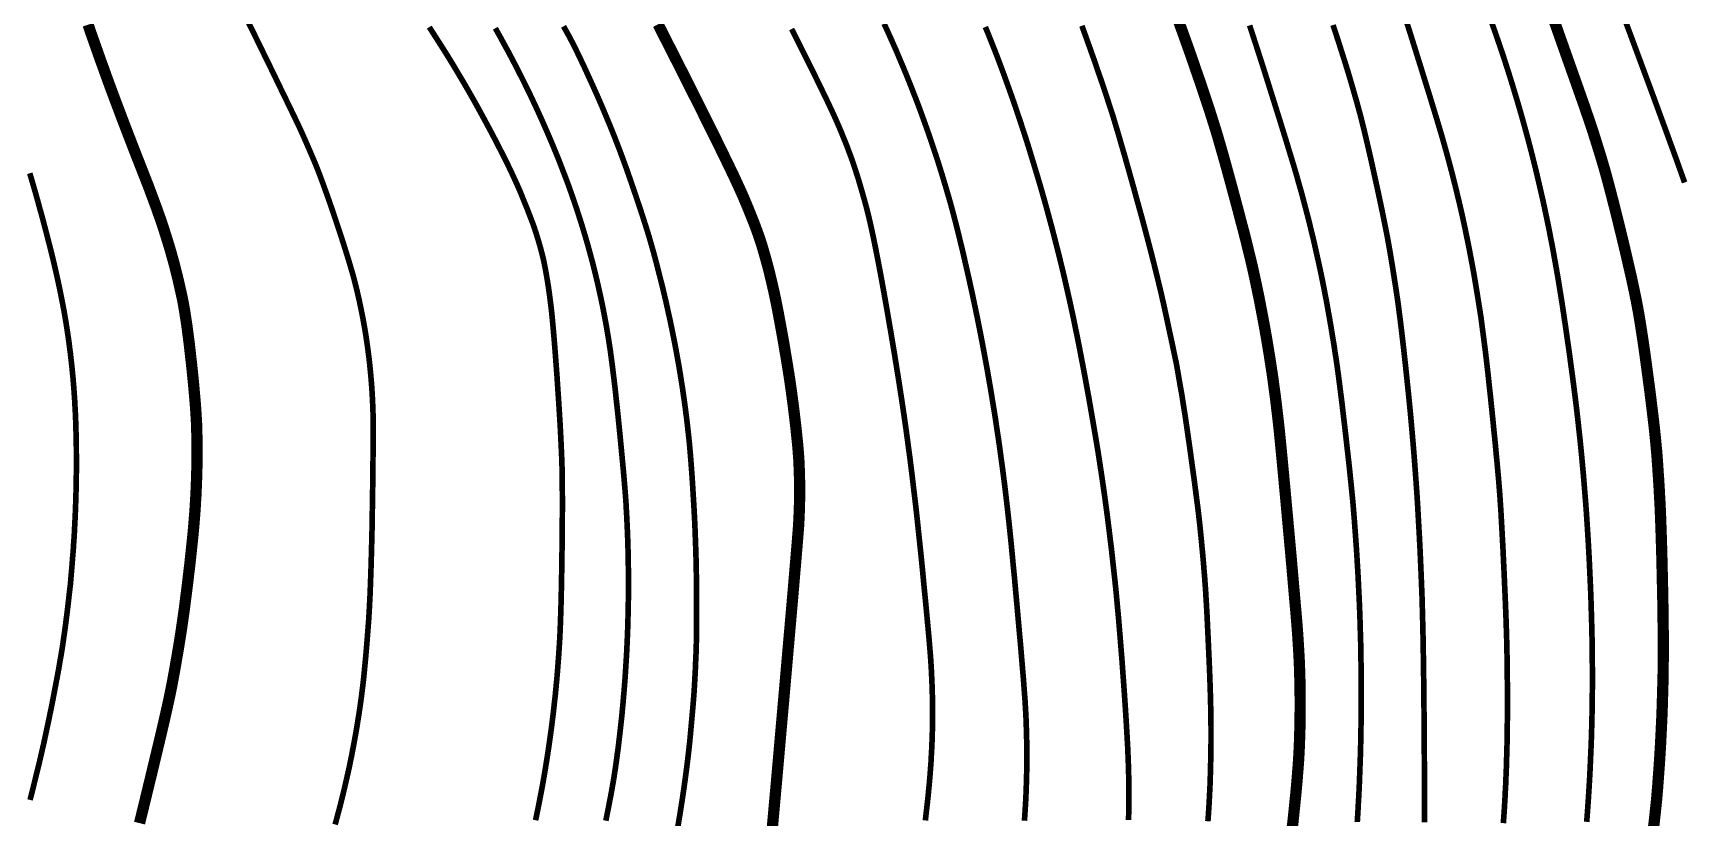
# Model space of a CAD drawing. Extents: x 36524600 to 36525730, y 2746759 to 2747713.
# Drawn here: x 36525044.22 to 36525066.13, y 2747496.18 to 2747506.62 of the extents above; entities that cross this region are included whole.
import ezdxf

# ---------------------------------------------------------------- set-up
doc = ezdxf.new("R2010")
doc.units = 0
doc.header["$LTSCALE"] = 1000
doc.header["$MEASUREMENT"] = 0
doc.layers.add('DGX', color=251, linetype='Continuous')

# ---------------------------------------------------------------- blocks, each defined once
blk = doc.blocks.new('dxt')
at = {"layer": 'DGX', "color": 253, "linetype": 'Continuous', "flags": 128}
for points, const_width in [([(36525044.181, 2747504.749), (36525044.2, 2747504.685), (36525044.219, 2747504.621), (36525044.237, 2747504.557), (36525044.256, 2747504.493), (36525044.274, 2747504.429), (36525044.292, 2747504.364), (36525044.309, 2747504.3), (36525044.327, 2747504.236), (36525044.345, 2747504.172), (36525044.362, 2747504.107), (36525044.379, 2747504.043), (36525044.396, 2747503.978), (36525044.413, 2747503.914), (36525044.429, 2747503.849), (36525044.446, 2747503.785), (36525044.462, 2747503.72), (36525044.478, 2747503.656), (36525044.494, 2747503.591), (36525044.509, 2747503.526), (36525044.524, 2747503.461), (36525044.539, 2747503.396), (36525044.553, 2747503.332), (36525044.567, 2747503.267), (36525044.581, 2747503.202), (36525044.594, 2747503.137), (36525044.607, 2747503.071), (36525044.62, 2747503.006), (36525044.632, 2747502.941), (36525044.644, 2747502.876), (36525044.655, 2747502.81), (36525044.666, 2747502.745), (36525044.676, 2747502.679), (36525044.686, 2747502.613), (36525044.696, 2747502.547), (36525044.705, 2747502.482), (36525044.713, 2747502.416), (36525044.722, 2747502.35), (36525044.729, 2747502.284), (36525044.737, 2747502.218), (36525044.744, 2747502.152), (36525044.75, 2747502.086), (36525044.757, 2747502.02), (36525044.762, 2747501.954), (36525044.768, 2747501.887), (36525044.772, 2747501.821), (36525044.777, 2747501.755), (36525044.781, 2747501.688), (36525044.784, 2747501.622), (36525044.788, 2747501.556), (36525044.791, 2747501.489), (36525044.793, 2747501.422), (36525044.795, 2747501.355), (36525044.797, 2747501.288), (36525044.799, 2747501.221), (36525044.8, 2747501.154), (36525044.801, 2747501.087), (36525044.801, 2747501.019), (36525044.802, 2747500.952), (36525044.802, 2747500.885), (36525044.802, 2747500.818), (36525044.801, 2747500.751), (36525044.8, 2747500.684), (36525044.799, 2747500.617), (36525044.798, 2747500.551), (36525044.796, 2747500.484), (36525044.794, 2747500.417), (36525044.792, 2747500.35), (36525044.79, 2747500.283), (36525044.787, 2747500.217), (36525044.784, 2747500.15), (36525044.781, 2747500.083), (36525044.777, 2747500.016), (36525044.774, 2747499.95), (36525044.77, 2747499.883), (36525044.765, 2747499.816), (36525044.761, 2747499.75), (36525044.756, 2747499.683), (36525044.75, 2747499.616), (36525044.745, 2747499.55), (36525044.74, 2747499.487), (36525044.735, 2747499.433), (36525044.731, 2747499.387), (36525044.728, 2747499.35), (36525044.726, 2747499.321), (36525044.724, 2747499.3), (36525044.723, 2747499.287), (36525044.723, 2747499.283), (36525044.722, 2747499.278), (36525044.721, 2747499.265), (36525044.718, 2747499.245), (36525044.715, 2747499.215), (36525044.71, 2747499.178), (36525044.705, 2747499.132), (36525044.699, 2747499.078), (36525044.692, 2747499.016), (36525044.684, 2747498.949), (36525044.676, 2747498.883), (36525044.667, 2747498.816), (36525044.659, 2747498.75), (36525044.65, 2747498.683), (36525044.641, 2747498.617), (36525044.631, 2747498.551), (36525044.622, 2747498.485), (36525044.611, 2747498.414), (36525044.598, 2747498.336), (36525044.583, 2747498.249), (36525044.567, 2747498.154), (36525044.548, 2747498.052), (36525044.527, 2747497.941), (36525044.504, 2747497.821), (36525044.48, 2747497.694), (36525044.453, 2747497.563), (36525044.426, 2747497.432), (36525044.398, 2747497.301), (36525044.37, 2747497.17), (36525044.34, 2747497.039), (36525044.31, 2747496.909), (36525044.278, 2747496.779), (36525044.246, 2747496.649), (36525044.215, 2747496.523), (36525044.185, 2747496.405)], 0.075), ([(36525044.957, 2747506.727), (36525044.991, 2747506.628), (36525045.026, 2747506.529), (36525045.061, 2747506.43), (36525045.096, 2747506.331), (36525045.131, 2747506.232), (36525045.167, 2747506.134), (36525045.202, 2747506.035), (36525045.238, 2747505.937), (36525045.275, 2747505.838), (36525045.311, 2747505.74), (36525045.348, 2747505.642), (36525045.385, 2747505.544), (36525045.422, 2747505.446), (36525045.46, 2747505.348), (36525045.496, 2747505.253), (36525045.531, 2747505.163), (36525045.564, 2747505.077), (36525045.595, 2747504.997), (36525045.625, 2747504.922), (36525045.652, 2747504.852), (36525045.678, 2747504.787), (36525045.701, 2747504.727), (36525045.724, 2747504.669), (36525045.747, 2747504.609), (36525045.771, 2747504.548), (36525045.794, 2747504.485), (36525045.818, 2747504.421), (36525045.842, 2747504.356), (36525045.867, 2747504.289), (36525045.891, 2747504.22), (36525045.916, 2747504.151), (36525045.94, 2747504.081), (36525045.963, 2747504.012), (36525045.985, 2747503.942), (36525046.007, 2747503.872), (36525046.029, 2747503.801), (36525046.05, 2747503.731), (36525046.07, 2747503.66), (36525046.09, 2747503.59), (36525046.109, 2747503.519), (36525046.127, 2747503.447), (36525046.145, 2747503.376), (36525046.162, 2747503.305), (36525046.178, 2747503.233), (36525046.194, 2747503.162), (36525046.21, 2747503.09), (36525046.225, 2747503.013), (36525046.24, 2747502.927), (36525046.255, 2747502.832), (36525046.271, 2747502.728), (36525046.286, 2747502.614), (36525046.302, 2747502.491), (36525046.317, 2747502.358), (36525046.333, 2747502.217), (36525046.348, 2747502.075), (36525046.361, 2747501.943), (36525046.372, 2747501.819), (36525046.382, 2747501.704), (36525046.39, 2747501.599), (36525046.396, 2747501.503), (36525046.401, 2747501.415), (36525046.403, 2747501.337), (36525046.405, 2747501.263), (36525046.406, 2747501.19), (36525046.407, 2747501.116), (36525046.407, 2747501.042), (36525046.407, 2747500.969), (36525046.406, 2747500.895), (36525046.405, 2747500.821), (36525046.403, 2747500.748), (36525046.401, 2747500.674), (36525046.398, 2747500.601), (36525046.395, 2747500.527), (36525046.392, 2747500.453), (36525046.387, 2747500.38), (36525046.383, 2747500.306), (36525046.378, 2747500.233), (36525046.372, 2747500.159), (36525046.366, 2747500.083), (36525046.359, 2747500.002), (36525046.351, 2747499.915), (36525046.341, 2747499.822), (36525046.331, 2747499.725), (36525046.32, 2747499.622), (36525046.308, 2747499.513), (36525046.294, 2747499.399), (36525046.281, 2747499.285), (36525046.267, 2747499.174), (36525046.253, 2747499.066), (36525046.24, 2747498.962), (36525046.226, 2747498.862), (36525046.212, 2747498.766), (36525046.199, 2747498.673), (36525046.185, 2747498.584), (36525046.171, 2747498.497), (36525046.157, 2747498.41), (36525046.142, 2747498.323), (36525046.127, 2747498.236), (36525046.112, 2747498.149), (36525046.096, 2747498.062), (36525046.08, 2747497.975), (36525046.063, 2747497.888), (36525046.042, 2747497.784), (36525046.012, 2747497.646), (36525045.973, 2747497.474), (36525045.925, 2747497.267), (36525045.867, 2747497.025), (36525045.801, 2747496.75), (36525045.726, 2747496.44), (36525045.642, 2747496.096)], 0.15), ([(36525048.245, 2747496.078), (36525048.264, 2747496.148), (36525048.282, 2747496.216), (36525048.3, 2747496.282), (36525048.317, 2747496.347), (36525048.333, 2747496.412), (36525048.349, 2747496.478), (36525048.365, 2747496.543), (36525048.38, 2747496.608), (36525048.395, 2747496.673), (36525048.41, 2747496.739), (36525048.425, 2747496.805), (36525048.439, 2747496.87), (36525048.452, 2747496.936), (36525048.466, 2747497.002), (36525048.478, 2747497.068), (36525048.491, 2747497.133), (36525048.503, 2747497.199), (36525048.515, 2747497.266), (36525048.527, 2747497.332), (36525048.538, 2747497.398), (36525048.548, 2747497.464), (36525048.559, 2747497.53), (36525048.569, 2747497.597), (36525048.579, 2747497.663), (36525048.588, 2747497.73), (36525048.597, 2747497.796), (36525048.605, 2747497.863), (36525048.614, 2747497.934), (36525048.623, 2747498.013), (36525048.632, 2747498.101), (36525048.641, 2747498.197), (36525048.651, 2747498.301), (36525048.661, 2747498.414), (36525048.671, 2747498.536), (36525048.681, 2747498.665), (36525048.692, 2747498.808), (36525048.701, 2747498.966), (36525048.71, 2747499.141), (36525048.717, 2747499.332), (36525048.724, 2747499.54), (36525048.73, 2747499.764), (36525048.736, 2747500.004), (36525048.74, 2747500.261), (36525048.744, 2747500.513), (36525048.747, 2747500.741), (36525048.749, 2747500.945), (36525048.75, 2747501.125), (36525048.751, 2747501.28), (36525048.751, 2747501.41), (36525048.75, 2747501.517), (36525048.748, 2747501.599), (36525048.745, 2747501.668), (36525048.742, 2747501.738), (36525048.738, 2747501.808), (36525048.734, 2747501.878), (36525048.729, 2747501.947), (36525048.723, 2747502.017), (36525048.717, 2747502.086), (36525048.71, 2747502.156), (36525048.703, 2747502.225), (36525048.695, 2747502.294), (36525048.686, 2747502.364), (36525048.677, 2747502.433), (36525048.667, 2747502.502), (36525048.657, 2747502.571), (36525048.646, 2747502.64), (36525048.634, 2747502.709), (36525048.622, 2747502.777), (36525048.609, 2747502.846), (36525048.595, 2747502.915), (36525048.581, 2747502.983), (36525048.567, 2747503.051), (36525048.551, 2747503.119), (36525048.536, 2747503.187), (36525048.519, 2747503.255), (36525048.501, 2747503.327), (36525048.479, 2747503.407), (36525048.453, 2747503.495), (36525048.425, 2747503.591), (36525048.392, 2747503.696), (36525048.357, 2747503.809), (36525048.318, 2747503.929), (36525048.275, 2747504.058), (36525048.232, 2747504.187), (36525048.191, 2747504.307), (36525048.152, 2747504.419), (36525048.115, 2747504.522), (36525048.081, 2747504.617), (36525048.049, 2747504.703), (36525048.019, 2747504.781), (36525047.992, 2747504.85), (36525047.965, 2747504.915), (36525047.938, 2747504.979), (36525047.91, 2747505.044), (36525047.882, 2747505.108), (36525047.854, 2747505.172), (36525047.826, 2747505.236), (36525047.797, 2747505.3), (36525047.768, 2747505.364), (36525047.722, 2747505.46), (36525047.644, 2747505.623), (36525047.533, 2747505.851), (36525047.391, 2747506.145), (36525047.215, 2747506.505), (36525047.007, 2747506.93)], 0.075), ([(36525049.498, 2747506.695), (36525049.635, 2747506.481), (36525049.733, 2747506.326), (36525049.81, 2747506.201), (36525049.885, 2747506.075), (36525049.96, 2747505.949), (36525050.033, 2747505.822), (36525050.106, 2747505.694), (36525050.177, 2747505.565), (36525050.247, 2747505.436), (36525050.316, 2747505.307), (36525050.383, 2747505.18), (36525050.444, 2747505.06), (36525050.502, 2747504.946), (36525050.555, 2747504.838), (36525050.603, 2747504.737), (36525050.647, 2747504.641), (36525050.687, 2747504.553), (36525050.722, 2747504.47), (36525050.753, 2747504.393), (36525050.782, 2747504.321), (36525050.809, 2747504.254), (36525050.833, 2747504.192), (36525050.855, 2747504.134), (36525050.875, 2747504.082), (36525050.892, 2747504.034), (36525050.906, 2747503.991), (36525050.92, 2747503.95), (36525050.932, 2747503.91), (36525050.945, 2747503.869), (36525050.957, 2747503.828), (36525050.969, 2747503.787), (36525050.98, 2747503.746), (36525050.991, 2747503.705), (36525051.002, 2747503.663), (36525051.013, 2747503.619), (36525051.024, 2747503.57), (36525051.035, 2747503.515), (36525051.046, 2747503.455), (36525051.058, 2747503.389), (36525051.07, 2747503.318), (36525051.082, 2747503.242), (36525051.094, 2747503.16), (36525051.106, 2747503.069), (36525051.119, 2747502.965), (36525051.132, 2747502.847), (36525051.144, 2747502.715), (36525051.157, 2747502.571), (36525051.17, 2747502.412), (36525051.183, 2747502.241), (36525051.197, 2747502.056), (36525051.209, 2747501.871), (36525051.221, 2747501.697), (36525051.231, 2747501.537), (36525051.24, 2747501.388), (36525051.247, 2747501.253), (36525051.253, 2747501.129), (36525051.258, 2747501.018), (36525051.262, 2747500.919), (36525051.265, 2747500.819), (36525051.267, 2747500.704), (36525051.268, 2747500.574), (36525051.269, 2747500.43), (36525051.269, 2747500.27), (36525051.268, 2747500.096), (36525051.267, 2747499.906), (36525051.264, 2747499.702), (36525051.261, 2747499.497), (36525051.258, 2747499.305), (36525051.254, 2747499.127), (36525051.25, 2747498.962), (36525051.245, 2747498.81), (36525051.24, 2747498.671), (36525051.234, 2747498.546), (36525051.227, 2747498.434), (36525051.22, 2747498.329), (36525051.212, 2747498.223), (36525051.204, 2747498.118), (36525051.195, 2747498.013), (36525051.185, 2747497.908), (36525051.175, 2747497.803), (36525051.163, 2747497.698), (36525051.152, 2747497.593), (36525051.139, 2747497.488), (36525051.126, 2747497.383), (36525051.112, 2747497.279), (36525051.097, 2747497.174), (36525051.082, 2747497.07), (36525051.066, 2747496.966), (36525051.049, 2747496.861), (36525051.032, 2747496.757), (36525051.014, 2747496.653), (36525050.995, 2747496.549), (36525050.975, 2747496.446), (36525050.955, 2747496.342), (36525050.934, 2747496.239), (36525050.913, 2747496.135)], 0.075), ([(36525051.848, 2747496.129), (36525051.87, 2747496.242), (36525051.891, 2747496.348), (36525051.91, 2747496.446), (36525051.927, 2747496.537), (36525051.941, 2747496.619), (36525051.954, 2747496.694), (36525051.964, 2747496.761), (36525051.974, 2747496.824), (36525051.983, 2747496.888), (36525051.992, 2747496.951), (36525052, 2747497.014), (36525052.009, 2747497.078), (36525052.017, 2747497.141), (36525052.024, 2747497.205), (36525052.032, 2747497.268), (36525052.039, 2747497.332), (36525052.046, 2747497.395), (36525052.053, 2747497.459), (36525052.06, 2747497.522), (36525052.066, 2747497.586), (36525052.072, 2747497.65), (36525052.078, 2747497.713), (36525052.083, 2747497.777), (36525052.089, 2747497.841), (36525052.094, 2747497.905), (36525052.099, 2747497.968), (36525052.104, 2747498.032), (36525052.108, 2747498.096), (36525052.112, 2747498.16), (36525052.116, 2747498.224), (36525052.12, 2747498.288), (36525052.124, 2747498.351), (36525052.127, 2747498.415), (36525052.13, 2747498.479), (36525052.133, 2747498.543), (36525052.135, 2747498.607), (36525052.138, 2747498.671), (36525052.14, 2747498.735), (36525052.142, 2747498.799), (36525052.143, 2747498.863), (36525052.145, 2747498.927), (36525052.146, 2747498.991), (36525052.147, 2747499.055), (36525052.148, 2747499.119), (36525052.148, 2747499.184), (36525052.148, 2747499.248), (36525052.148, 2747499.312), (36525052.148, 2747499.377), (36525052.148, 2747499.441), (36525052.147, 2747499.506), (36525052.146, 2747499.57), (36525052.145, 2747499.634), (36525052.144, 2747499.699), (36525052.142, 2747499.763), (36525052.14, 2747499.827), (36525052.138, 2747499.891), (36525052.136, 2747499.955), (36525052.133, 2747500.019), (36525052.13, 2747500.083), (36525052.127, 2747500.147), (36525052.124, 2747500.211), (36525052.12, 2747500.275), (36525052.117, 2747500.339), (36525052.112, 2747500.41), (36525052.106, 2747500.493), (36525052.098, 2747500.59), (36525052.089, 2747500.7), (36525052.078, 2747500.822), (36525052.065, 2747500.958), (36525052.051, 2747501.107), (36525052.035, 2747501.269), (36525052.019, 2747501.432), (36525052.003, 2747501.586), (36525051.987, 2747501.73), (36525051.973, 2747501.865), (36525051.958, 2747501.989), (36525051.944, 2747502.104), (36525051.931, 2747502.209), (36525051.918, 2747502.305), (36525051.906, 2747502.395), (36525051.892, 2747502.486), (36525051.878, 2747502.576), (36525051.863, 2747502.666), (36525051.847, 2747502.756), (36525051.83, 2747502.846), (36525051.813, 2747502.936), (36525051.795, 2747503.025), (36525051.776, 2747503.115), (36525051.756, 2747503.204), (36525051.736, 2747503.293), (36525051.715, 2747503.382), (36525051.693, 2747503.471), (36525051.671, 2747503.559), (36525051.647, 2747503.648), (36525051.623, 2747503.736), (36525051.599, 2747503.824), (36525051.573, 2747503.912), (36525051.547, 2747503.999), (36525051.52, 2747504.087), (36525051.492, 2747504.174), (36525051.464, 2747504.261), (36525051.435, 2747504.347), (36525051.405, 2747504.434), (36525051.375, 2747504.52), (36525051.344, 2747504.606), (36525051.312, 2747504.692), (36525051.279, 2747504.777), (36525051.246, 2747504.863), (36525051.213, 2747504.948), (36525051.178, 2747505.033), (36525051.143, 2747505.118), (36525051.108, 2747505.202), (36525051.072, 2747505.286), (36525051.035, 2747505.37), (36525050.998, 2747505.454), (36525050.96, 2747505.538), (36525050.922, 2747505.621), (36525050.883, 2747505.704), (36525050.844, 2747505.787), (36525050.804, 2747505.869), (36525050.764, 2747505.951), (36525050.723, 2747506.033), (36525050.681, 2747506.115), (36525050.639, 2747506.197), (36525050.597, 2747506.278), (36525050.554, 2747506.359), (36525050.51, 2747506.439), (36525050.466, 2747506.52), (36525050.422, 2747506.6), (36525050.377, 2747506.68)], 0.075), ([(36525052.805, 2747496.042), (36525052.836, 2747496.229), (36525052.864, 2747496.407), (36525052.889, 2747496.576), (36525052.911, 2747496.737), (36525052.931, 2747496.89), (36525052.948, 2747497.034), (36525052.963, 2747497.17), (36525052.975, 2747497.297), (36525052.986, 2747497.417), (36525052.996, 2747497.528), (36525053.005, 2747497.631), (36525053.013, 2747497.726), (36525053.02, 2747497.812), (36525053.025, 2747497.891), (36525053.029, 2747497.961), (36525053.033, 2747498.027), (36525053.036, 2747498.093), (36525053.04, 2747498.159), (36525053.042, 2747498.225), (36525053.045, 2747498.291), (36525053.048, 2747498.357), (36525053.05, 2747498.424), (36525053.052, 2747498.49), (36525053.053, 2747498.56), (36525053.055, 2747498.639), (36525053.055, 2747498.725), (36525053.056, 2747498.821), (36525053.056, 2747498.924), (36525053.056, 2747499.036), (36525053.055, 2747499.156), (36525053.054, 2747499.284), (36525053.052, 2747499.416), (36525053.05, 2747499.549), (36525053.046, 2747499.681), (36525053.042, 2747499.813), (36525053.037, 2747499.945), (36525053.032, 2747500.078), (36525053.025, 2747500.21), (36525053.018, 2747500.342), (36525053.01, 2747500.47), (36525053.003, 2747500.59), (36525052.996, 2747500.702), (36525052.988, 2747500.806), (36525052.981, 2747500.902), (36525052.974, 2747500.989), (36525052.967, 2747501.069), (36525052.961, 2747501.14), (36525052.954, 2747501.207), (36525052.947, 2747501.274), (36525052.939, 2747501.341), (36525052.932, 2747501.408), (36525052.924, 2747501.475), (36525052.915, 2747501.541), (36525052.907, 2747501.607), (36525052.898, 2747501.674), (36525052.889, 2747501.74), (36525052.879, 2747501.806), (36525052.87, 2747501.872), (36525052.86, 2747501.937), (36525052.849, 2747502.003), (36525052.839, 2747502.069), (36525052.828, 2747502.135), (36525052.817, 2747502.2), (36525052.805, 2747502.266), (36525052.793, 2747502.333), (36525052.781, 2747502.4), (36525052.768, 2747502.468), (36525052.755, 2747502.536), (36525052.741, 2747502.604), (36525052.727, 2747502.674), (36525052.712, 2747502.744), (36525052.698, 2747502.813), (36525052.682, 2747502.883), (36525052.667, 2747502.952), (36525052.652, 2747503.021), (36525052.636, 2747503.089), (36525052.62, 2747503.157), (36525052.604, 2747503.225), (36525052.587, 2747503.292), (36525052.57, 2747503.359), (36525052.553, 2747503.426), (36525052.536, 2747503.493), (36525052.519, 2747503.56), (36525052.501, 2747503.627), (36525052.483, 2747503.694), (36525052.464, 2747503.76), (36525052.445, 2747503.827), (36525052.425, 2747503.898), (36525052.4, 2747503.979), (36525052.372, 2747504.068), (36525052.34, 2747504.168), (36525052.305, 2747504.276), (36525052.265, 2747504.394), (36525052.222, 2747504.521), (36525052.175, 2747504.658), (36525052.126, 2747504.799), (36525052.075, 2747504.939), (36525052.023, 2747505.079), (36525051.969, 2747505.218), (36525051.914, 2747505.357), (36525051.857, 2747505.494), (36525051.799, 2747505.632), (36525051.74, 2747505.768), (36525051.681, 2747505.9), (36525051.625, 2747506.023), (36525051.573, 2747506.137), (36525051.523, 2747506.243), (36525051.477, 2747506.339), (36525051.434, 2747506.427), (36525051.394, 2747506.506), (36525051.357, 2747506.576), (36525051.321, 2747506.641), (36525051.285, 2747506.706)], 0.075), ([(36525054.031, 2747495.676), (36525054.073, 2747496.142), (36525054.121, 2747496.676), (36525054.174, 2747497.279), (36525054.227, 2747497.881), (36525054.273, 2747498.409), (36525054.313, 2747498.864), (36525054.346, 2747499.246), (36525054.372, 2747499.555), (36525054.392, 2747499.791), (36525054.405, 2747499.953), (36525054.412, 2747500.043), (36525054.415, 2747500.096), (36525054.418, 2747500.15), (36525054.42, 2747500.203), (36525054.422, 2747500.256), (36525054.424, 2747500.31), (36525054.425, 2747500.363), (36525054.426, 2747500.416), (36525054.426, 2747500.47), (36525054.427, 2747500.523), (36525054.426, 2747500.576), (36525054.426, 2747500.63), (36525054.425, 2747500.683), (36525054.424, 2747500.736), (36525054.422, 2747500.79), (36525054.42, 2747500.843), (36525054.418, 2747500.896), (36525054.415, 2747500.953), (36525054.41, 2747501.016), (36525054.405, 2747501.086), (36525054.398, 2747501.162), (36525054.389, 2747501.245), (36525054.38, 2747501.335), (36525054.369, 2747501.431), (36525054.357, 2747501.534), (36525054.344, 2747501.64), (36525054.33, 2747501.746), (36525054.316, 2747501.852), (36525054.301, 2747501.958), (36525054.285, 2747502.064), (36525054.268, 2747502.169), (36525054.251, 2747502.275), (36525054.233, 2747502.381), (36525054.216, 2747502.483), (36525054.199, 2747502.578), (36525054.183, 2747502.667), (36525054.168, 2747502.75), (36525054.154, 2747502.825), (36525054.141, 2747502.895), (36525054.129, 2747502.957), (36525054.118, 2747503.013), (36525054.107, 2747503.065), (36525054.096, 2747503.118), (36525054.085, 2747503.17), (36525054.073, 2747503.222), (36525054.061, 2747503.274), (36525054.049, 2747503.326), (36525054.036, 2747503.378), (36525054.024, 2747503.43), (36525054.011, 2747503.481), (36525053.997, 2747503.533), (36525053.983, 2747503.584), (36525053.969, 2747503.635), (36525053.954, 2747503.687), (36525053.939, 2747503.738), (36525053.924, 2747503.789), (36525053.908, 2747503.84), (36525053.89, 2747503.893), (36525053.869, 2747503.953), (36525053.845, 2747504.019), (36525053.818, 2747504.09), (36525053.787, 2747504.167), (36525053.754, 2747504.251), (36525053.717, 2747504.34), (36525053.677, 2747504.435), (36525053.625, 2747504.551), (36525053.555, 2747504.703), (36525053.465, 2747504.89), (36525053.356, 2747505.114), (36525053.228, 2747505.373), (36525053.081, 2747505.668), (36525052.915, 2747505.999), (36525052.729, 2747506.366), (36525052.543, 2747506.732)], 0.15), ([(36525054.32, 2747506.669), (36525054.392, 2747506.527), (36525054.469, 2747506.374), (36525054.545, 2747506.221), (36525054.615, 2747506.08), (36525054.678, 2747505.951), (36525054.735, 2747505.834), (36525054.786, 2747505.729), (36525054.83, 2747505.635), (36525054.868, 2747505.554), (36525054.9, 2747505.484), (36525054.928, 2747505.42), (36525054.956, 2747505.356), (36525054.983, 2747505.292), (36525055.009, 2747505.227), (36525055.035, 2747505.163), (36525055.061, 2747505.098), (36525055.085, 2747505.032), (36525055.11, 2747504.967), (36525055.134, 2747504.899), (36525055.158, 2747504.827), (36525055.183, 2747504.75), (36525055.209, 2747504.669), (36525055.234, 2747504.583), (36525055.26, 2747504.493), (36525055.287, 2747504.399), (36525055.314, 2747504.3), (36525055.342, 2747504.19), (36525055.372, 2747504.061), (36525055.404, 2747503.914), (36525055.438, 2747503.748), (36525055.474, 2747503.564), (36525055.512, 2747503.362), (36525055.552, 2747503.141), (36525055.594, 2747502.902), (36525055.636, 2747502.658), (36525055.676, 2747502.421), (36525055.713, 2747502.191), (36525055.749, 2747501.968), (36525055.782, 2747501.753), (36525055.813, 2747501.545), (36525055.842, 2747501.345), (36525055.868, 2747501.152), (36525055.894, 2747500.959), (36525055.919, 2747500.762), (36525055.943, 2747500.559), (36525055.968, 2747500.351), (36525055.992, 2747500.137), (36525056.015, 2747499.918), (36525056.039, 2747499.694), (36525056.062, 2747499.464), (36525056.083, 2747499.242), (36525056.103, 2747499.04), (36525056.12, 2747498.86), (36525056.135, 2747498.7), (36525056.148, 2747498.56), (36525056.158, 2747498.442), (36525056.166, 2747498.344), (36525056.172, 2747498.266), (36525056.176, 2747498.199), (36525056.18, 2747498.132), (36525056.183, 2747498.065), (36525056.186, 2747497.998), (36525056.189, 2747497.931), (36525056.191, 2747497.864), (36525056.193, 2747497.796), (36525056.194, 2747497.729), (36525056.195, 2747497.662), (36525056.195, 2747497.595), (36525056.195, 2747497.528), (36525056.195, 2747497.46), (36525056.194, 2747497.393), (36525056.193, 2747497.326), (36525056.191, 2747497.259), (36525056.189, 2747497.192), (36525056.186, 2747497.125), (36525056.183, 2747497.057), (36525056.179, 2747496.99), (36525056.176, 2747496.923), (36525056.171, 2747496.856), (36525056.166, 2747496.789), (36525056.161, 2747496.722), (36525056.155, 2747496.655), (36525056.149, 2747496.587), (36525056.142, 2747496.517), (36525056.135, 2747496.445), (36525056.127, 2747496.37), (36525056.118, 2747496.293), (36525056.109, 2747496.214), (36525056.1, 2747496.132)], 0.075), ([(36525057.419, 2747496.128), (36525057.423, 2747496.198), (36525057.428, 2747496.268), (36525057.432, 2747496.337), (36525057.436, 2747496.407), (36525057.439, 2747496.477), (36525057.442, 2747496.547), (36525057.444, 2747496.616), (36525057.446, 2747496.686), (36525057.448, 2747496.756), (36525057.449, 2747496.826), (36525057.45, 2747496.896), (36525057.45, 2747496.966), (36525057.45, 2747497.035), (36525057.45, 2747497.105), (36525057.449, 2747497.175), (36525057.447, 2747497.245), (36525057.446, 2747497.315), (36525057.443, 2747497.385), (36525057.441, 2747497.454), (36525057.438, 2747497.524), (36525057.434, 2747497.594), (36525057.43, 2747497.664), (36525057.426, 2747497.733), (36525057.42, 2747497.811), (36525057.413, 2747497.905), (36525057.405, 2747498.015), (36525057.394, 2747498.141), (36525057.382, 2747498.283), (36525057.369, 2747498.441), (36525057.353, 2747498.615), (36525057.336, 2747498.805), (36525057.319, 2747498.998), (36525057.302, 2747499.18), (36525057.287, 2747499.351), (36525057.271, 2747499.51), (36525057.257, 2747499.659), (36525057.244, 2747499.797), (36525057.231, 2747499.923), (36525057.219, 2747500.039), (36525057.207, 2747500.149), (36525057.195, 2747500.259), (36525057.182, 2747500.37), (36525057.169, 2747500.48), (36525057.156, 2747500.59), (36525057.142, 2747500.7), (36525057.128, 2747500.809), (36525057.113, 2747500.919), (36525057.098, 2747501.029), (36525057.083, 2747501.139), (36525057.067, 2747501.248), (36525057.05, 2747501.358), (36525057.034, 2747501.468), (36525057.017, 2747501.577), (36525056.999, 2747501.686), (36525056.981, 2747501.796), (36525056.963, 2747501.905), (36525056.944, 2747502.014), (36525056.925, 2747502.123), (36525056.905, 2747502.233), (36525056.885, 2747502.341), (36525056.865, 2747502.45), (36525056.844, 2747502.559), (36525056.823, 2747502.668), (36525056.801, 2747502.778), (36525056.778, 2747502.889), (36525056.754, 2747503.003), (36525056.73, 2747503.118), (36525056.704, 2747503.236), (36525056.678, 2747503.355), (36525056.65, 2747503.477), (36525056.622, 2747503.6), (36525056.594, 2747503.722), (36525056.565, 2747503.84), (36525056.538, 2747503.953), (36525056.51, 2747504.063), (36525056.483, 2747504.168), (36525056.456, 2747504.269), (36525056.43, 2747504.365), (36525056.403, 2747504.457), (36525056.377, 2747504.547), (36525056.35, 2747504.637), (36525056.323, 2747504.727), (36525056.295, 2747504.817), (36525056.267, 2747504.906), (36525056.238, 2747504.995), (36525056.208, 2747505.084), (36525056.178, 2747505.173), (36525056.148, 2747505.262), (36525056.117, 2747505.35), (36525056.085, 2747505.439), (36525056.053, 2747505.527), (36525056.021, 2747505.615), (36525055.988, 2747505.703), (36525055.954, 2747505.79), (36525055.92, 2747505.877), (36525055.885, 2747505.965), (36525055.85, 2747506.052), (36525055.815, 2747506.138), (36525055.778, 2747506.225), (36525055.742, 2747506.311), (36525055.705, 2747506.398), (36525055.667, 2747506.483), (36525055.629, 2747506.569), (36525055.59, 2747506.655), (36525055.551, 2747506.74)], 0.075), ([(36525058.804, 2747496.137), (36525058.806, 2747496.23), (36525058.808, 2747496.33), (36525058.809, 2747496.436), (36525058.809, 2747496.55), (36525058.807, 2747496.674), (36525058.804, 2747496.807), (36525058.799, 2747496.948), (36525058.793, 2747497.099), (36525058.784, 2747497.259), (36525058.774, 2747497.428), (36525058.763, 2747497.606), (36525058.751, 2747497.784), (36525058.739, 2747497.955), (36525058.727, 2747498.117), (36525058.716, 2747498.272), (36525058.704, 2747498.418), (36525058.693, 2747498.557), (36525058.682, 2747498.687), (36525058.672, 2747498.81), (36525058.661, 2747498.928), (36525058.65, 2747499.046), (36525058.639, 2747499.165), (36525058.627, 2747499.283), (36525058.614, 2747499.401), (36525058.601, 2747499.52), (36525058.588, 2747499.638), (36525058.575, 2747499.756), (36525058.56, 2747499.874), (36525058.546, 2747499.992), (36525058.531, 2747500.11), (36525058.516, 2747500.228), (36525058.5, 2747500.346), (36525058.484, 2747500.464), (36525058.467, 2747500.582), (36525058.45, 2747500.699), (36525058.432, 2747500.819), (36525058.413, 2747500.943), (36525058.393, 2747501.071), (36525058.371, 2747501.202), (36525058.348, 2747501.338), (36525058.324, 2747501.478), (36525058.299, 2747501.622), (36525058.273, 2747501.771), (36525058.246, 2747501.918), (36525058.22, 2747502.061), (36525058.194, 2747502.199), (36525058.168, 2747502.332), (36525058.144, 2747502.459), (36525058.119, 2747502.582), (36525058.095, 2747502.7), (36525058.072, 2747502.813), (36525058.048, 2747502.924), (36525058.024, 2747503.034), (36525057.999, 2747503.144), (36525057.974, 2747503.254), (36525057.949, 2747503.364), (36525057.923, 2747503.474), (36525057.896, 2747503.584), (36525057.869, 2747503.693), (36525057.841, 2747503.803), (36525057.813, 2747503.912), (36525057.785, 2747504.021), (36525057.755, 2747504.131), (36525057.726, 2747504.239), (36525057.696, 2747504.348), (36525057.665, 2747504.457), (36525057.634, 2747504.566), (36525057.602, 2747504.674), (36525057.57, 2747504.782), (36525057.537, 2747504.89), (36525057.504, 2747504.998), (36525057.471, 2747505.106), (36525057.437, 2747505.214), (36525057.402, 2747505.321), (36525057.367, 2747505.428), (36525057.331, 2747505.535), (36525057.295, 2747505.642), (36525057.258, 2747505.749), (36525057.22, 2747505.855), (36525057.182, 2747505.961), (36525057.144, 2747506.067), (36525057.104, 2747506.173), (36525057.065, 2747506.278), (36525057.024, 2747506.384), (36525056.983, 2747506.488), (36525056.941, 2747506.593), (36525056.898, 2747506.697)], 0.075), ([(36525058.183, 2747506.713), (36525058.21, 2747506.638), (36525058.237, 2747506.564), (36525058.263, 2747506.49), (36525058.29, 2747506.416), (36525058.316, 2747506.341), (36525058.343, 2747506.267), (36525058.369, 2747506.192), (36525058.394, 2747506.117), (36525058.42, 2747506.043), (36525058.446, 2747505.968), (36525058.471, 2747505.893), (36525058.496, 2747505.818), (36525058.521, 2747505.743), (36525058.545, 2747505.668), (36525058.57, 2747505.593), (36525058.597, 2747505.509), (36525058.628, 2747505.405), (36525058.665, 2747505.282), (36525058.706, 2747505.14), (36525058.753, 2747504.979), (36525058.804, 2747504.798), (36525058.86, 2747504.599), (36525058.92, 2747504.38), (36525058.982, 2747504.157), (36525059.039, 2747503.942), (36525059.093, 2747503.737), (36525059.143, 2747503.541), (36525059.189, 2747503.354), (36525059.232, 2747503.177), (36525059.27, 2747503.009), (36525059.305, 2747502.85), (36525059.336, 2747502.705), (36525059.363, 2747502.579), (36525059.386, 2747502.473), (36525059.404, 2747502.385), (36525059.419, 2747502.317), (36525059.429, 2747502.267), (36525059.436, 2747502.237), (36525059.438, 2747502.226), (36525059.439, 2747502.22), (36525059.442, 2747502.204), (36525059.447, 2747502.178), (36525059.453, 2747502.143), (36525059.461, 2747502.098), (36525059.47, 2747502.044), (36525059.481, 2747501.98), (36525059.494, 2747501.906), (36525059.509, 2747501.823), (36525059.524, 2747501.729), (36525059.54, 2747501.626), (36525059.558, 2747501.513), (36525059.576, 2747501.39), (36525059.595, 2747501.257), (36525059.616, 2747501.114), (36525059.637, 2747500.961), (36525059.658, 2747500.808), (36525059.678, 2747500.665), (36525059.695, 2747500.532), (36525059.711, 2747500.408), (36525059.726, 2747500.295), (36525059.738, 2747500.191), (36525059.749, 2747500.097), (36525059.758, 2747500.012), (36525059.766, 2747499.933), (36525059.774, 2747499.853), (36525059.781, 2747499.774), (36525059.789, 2747499.695), (36525059.796, 2747499.615), (36525059.803, 2747499.536), (36525059.809, 2747499.456), (36525059.816, 2747499.377), (36525059.822, 2747499.293), (36525059.829, 2747499.199), (36525059.835, 2747499.095), (36525059.842, 2747498.98), (36525059.849, 2747498.856), (36525059.855, 2747498.722), (36525059.862, 2747498.578), (36525059.869, 2747498.424), (36525059.876, 2747498.27), (36525059.882, 2747498.126), (36525059.887, 2747497.992), (36525059.891, 2747497.868), (36525059.895, 2747497.754), (36525059.897, 2747497.649), (36525059.899, 2747497.555), (36525059.9, 2747497.47), (36525059.901, 2747497.391), (36525059.901, 2747497.311), (36525059.901, 2747497.232), (36525059.901, 2747497.153), (36525059.9, 2747497.073), (36525059.899, 2747496.994), (36525059.897, 2747496.914), (36525059.895, 2747496.835), (36525059.893, 2747496.756), (36525059.891, 2747496.676), (36525059.888, 2747496.597), (36525059.884, 2747496.518), (36525059.88, 2747496.438), (36525059.876, 2747496.359), (36525059.871, 2747496.28), (36525059.866, 2747496.201), (36525059.86, 2747496.121)], 0.075), ([(36525060.974, 2747495.969), (36525060.991, 2747496.107), (36525061.005, 2747496.24), (36525061.018, 2747496.366), (36525061.03, 2747496.485), (36525061.04, 2747496.595), (36525061.049, 2747496.697), (36525061.056, 2747496.79), (36525061.063, 2747496.876), (36525061.068, 2747496.954), (36525061.072, 2747497.023), (36525061.075, 2747497.088), (36525061.078, 2747497.154), (36525061.08, 2747497.219), (36525061.082, 2747497.285), (36525061.084, 2747497.35), (36525061.086, 2747497.416), (36525061.087, 2747497.481), (36525061.087, 2747497.547), (36525061.088, 2747497.612), (36525061.088, 2747497.678), (36525061.088, 2747497.743), (36525061.087, 2747497.808), (36525061.087, 2747497.874), (36525061.085, 2747497.939), (36525061.084, 2747498.005), (36525061.082, 2747498.07), (36525061.08, 2747498.136), (36525061.078, 2747498.201), (36525061.075, 2747498.267), (36525061.072, 2747498.332), (36525061.068, 2747498.397), (36525061.064, 2747498.463), (36525061.06, 2747498.528), (36525061.056, 2747498.593), (36525061.05, 2747498.672), (36525061.042, 2747498.777), (36525061.031, 2747498.908), (36525061.017, 2747499.065), (36525061.001, 2747499.248), (36525060.983, 2747499.458), (36525060.962, 2747499.694), (36525060.938, 2747499.957), (36525060.914, 2747500.22), (36525060.892, 2747500.46), (36525060.872, 2747500.676), (36525060.854, 2747500.868), (36525060.838, 2747501.037), (36525060.824, 2747501.181), (36525060.812, 2747501.302), (36525060.802, 2747501.399), (36525060.792, 2747501.484), (36525060.782, 2747501.569), (36525060.772, 2747501.653), (36525060.762, 2747501.738), (36525060.751, 2747501.823), (36525060.739, 2747501.908), (36525060.728, 2747501.992), (36525060.716, 2747502.077), (36525060.703, 2747502.161), (36525060.69, 2747502.246), (36525060.677, 2747502.33), (36525060.663, 2747502.415), (36525060.649, 2747502.499), (36525060.635, 2747502.583), (36525060.62, 2747502.667), (36525060.605, 2747502.751), (36525060.589, 2747502.835), (36525060.573, 2747502.919), (36525060.557, 2747503.003), (36525060.541, 2747503.087), (36525060.523, 2747503.171), (36525060.506, 2747503.254), (36525060.488, 2747503.338), (36525060.47, 2747503.422), (36525060.45, 2747503.51), (36525060.427, 2747503.609), (36525060.4, 2747503.718), (36525060.371, 2747503.837), (36525060.338, 2747503.967), (36525060.301, 2747504.106), (36525060.262, 2747504.256), (36525060.219, 2747504.416), (36525060.176, 2747504.576), (36525060.135, 2747504.726), (36525060.097, 2747504.865), (36525060.061, 2747504.993), (36525060.027, 2747505.112), (36525059.996, 2747505.219), (36525059.967, 2747505.317), (36525059.94, 2747505.403), (36525059.913, 2747505.488), (36525059.885, 2747505.577), (36525059.854, 2747505.671), (36525059.821, 2747505.771), (36525059.786, 2747505.875), (36525059.749, 2747505.985), (36525059.709, 2747506.099), (36525059.668, 2747506.219), (36525059.626, 2747506.34), (36525059.584, 2747506.458), (36525059.543, 2747506.573), (36525059.502, 2747506.686), (36525059.463, 2747506.796)], 0.15), ([(36525060.415, 2747506.718), (36525060.467, 2747506.558), (36525060.519, 2747506.398), (36525060.571, 2747506.237), (36525060.622, 2747506.076), (36525060.673, 2747505.914), (36525060.724, 2747505.752), (36525060.773, 2747505.595), (36525060.819, 2747505.449), (36525060.861, 2747505.312), (36525060.9, 2747505.187), (36525060.935, 2747505.071), (36525060.967, 2747504.966), (36525060.996, 2747504.871), (36525061.021, 2747504.787), (36525061.044, 2747504.708), (36525061.066, 2747504.628), (36525061.089, 2747504.549), (36525061.111, 2747504.47), (36525061.132, 2747504.39), (36525061.153, 2747504.31), (36525061.174, 2747504.23), (36525061.195, 2747504.151), (36525061.215, 2747504.071), (36525061.234, 2747503.99), (36525061.254, 2747503.91), (36525061.273, 2747503.83), (36525061.291, 2747503.75), (36525061.309, 2747503.669), (36525061.327, 2747503.589), (36525061.345, 2747503.508), (36525061.362, 2747503.427), (36525061.379, 2747503.347), (36525061.395, 2747503.266), (36525061.411, 2747503.185), (36525061.426, 2747503.104), (36525061.442, 2747503.023), (36525061.456, 2747502.942), (36525061.471, 2747502.86), (36525061.485, 2747502.779), (36525061.499, 2747502.698), (36525061.512, 2747502.617), (36525061.526, 2747502.535), (36525061.539, 2747502.454), (36525061.551, 2747502.372), (36525061.564, 2747502.29), (36525061.576, 2747502.209), (36525061.588, 2747502.122), (36525061.601, 2747502.025), (36525061.615, 2747501.917), (36525061.63, 2747501.799), (36525061.646, 2747501.671), (36525061.662, 2747501.533), (36525061.68, 2747501.384), (36525061.698, 2747501.225), (36525061.716, 2747501.066), (36525061.733, 2747500.918), (36525061.748, 2747500.779), (36525061.761, 2747500.651), (36525061.773, 2747500.533), (36525061.784, 2747500.425), (36525061.793, 2747500.327), (36525061.8, 2747500.24), (36525061.807, 2747500.157), (36525061.813, 2747500.075), (36525061.819, 2747499.992), (36525061.825, 2747499.91), (36525061.831, 2747499.828), (36525061.837, 2747499.745), (36525061.842, 2747499.662), (36525061.847, 2747499.58), (36525061.852, 2747499.497), (36525061.857, 2747499.414), (36525061.861, 2747499.332), (36525061.865, 2747499.249), (36525061.869, 2747499.167), (36525061.873, 2747499.084), (36525061.877, 2747499.001), (36525061.88, 2747498.919), (36525061.883, 2747498.836), (36525061.886, 2747498.754), (36525061.888, 2747498.671), (36525061.89, 2747498.588), (36525061.893, 2747498.506), (36525061.894, 2747498.423), (36525061.896, 2747498.341), (36525061.897, 2747498.258), (36525061.899, 2747498.175), (36525061.899, 2747498.093), (36525061.9, 2747498.01), (36525061.901, 2747497.927), (36525061.901, 2747497.845), (36525061.901, 2747497.762), (36525061.901, 2747497.679), (36525061.9, 2747497.597), (36525061.899, 2747497.514), (36525061.898, 2747497.432), (36525061.897, 2747497.349), (36525061.896, 2747497.266), (36525061.894, 2747497.184), (36525061.892, 2747497.101), (36525061.89, 2747497.018), (36525061.887, 2747496.936), (36525061.884, 2747496.853), (36525061.881, 2747496.771), (36525061.878, 2747496.688), (36525061.875, 2747496.606), (36525061.871, 2747496.523), (36525061.867, 2747496.441), (36525061.862, 2747496.358), (36525061.858, 2747496.276), (36525061.853, 2747496.193), (36525061.848, 2747496.111)], 0.075), ([(36525061.525, 2747506.722), (36525061.561, 2747506.614), (36525061.594, 2747506.513), (36525061.624, 2747506.418), (36525061.652, 2747506.33), (36525061.678, 2747506.249), (36525061.702, 2747506.171), (36525061.726, 2747506.094), (36525061.749, 2747506.016), (36525061.772, 2747505.938), (36525061.795, 2747505.859), (36525061.817, 2747505.781), (36525061.84, 2747505.703), (36525061.861, 2747505.624), (36525061.884, 2747505.541), (36525061.908, 2747505.447), (36525061.934, 2747505.343), (36525061.961, 2747505.23), (36525061.99, 2747505.106), (36525062.021, 2747504.972), (36525062.053, 2747504.828), (36525062.087, 2747504.674), (36525062.121, 2747504.52), (36525062.152, 2747504.375), (36525062.18, 2747504.241), (36525062.205, 2747504.116), (36525062.228, 2747504.001), (36525062.249, 2747503.896), (36525062.266, 2747503.801), (36525062.281, 2747503.716), (36525062.295, 2747503.635), (36525062.308, 2747503.555), (36525062.321, 2747503.475), (36525062.334, 2747503.394), (36525062.346, 2747503.314), (36525062.359, 2747503.233), (36525062.371, 2747503.152), (36525062.383, 2747503.072), (36525062.395, 2747502.986), (36525062.407, 2747502.89), (36525062.421, 2747502.784), (36525062.435, 2747502.668), (36525062.45, 2747502.541), (36525062.466, 2747502.404), (36525062.482, 2747502.258), (36525062.499, 2747502.101), (36525062.516, 2747501.939), (36525062.533, 2747501.777), (36525062.549, 2747501.616), (36525062.564, 2747501.456), (36525062.578, 2747501.296), (36525062.592, 2747501.136), (36525062.605, 2747500.977), (36525062.617, 2747500.819), (36525062.629, 2747500.657), (36525062.641, 2747500.488), (36525062.652, 2747500.312), (36525062.662, 2747500.129), (36525062.673, 2747499.939), (36525062.683, 2747499.742), (36525062.692, 2747499.538), (36525062.701, 2747499.327), (36525062.71, 2747499.097), (36525062.717, 2747498.833), (36525062.724, 2747498.536), (36525062.729, 2747498.206), (36525062.734, 2747497.843), (36525062.737, 2747497.448), (36525062.74, 2747497.019), (36525062.742, 2747496.558), (36525062.743, 2747496.105)], 0.075), ([(36525062.493, 2747506.799), (36525062.564, 2747506.576), (36525062.632, 2747506.358), (36525062.697, 2747506.15), (36525062.756, 2747505.959), (36525062.81, 2747505.785), (36525062.858, 2747505.628), (36525062.901, 2747505.487), (36525062.938, 2747505.363), (36525062.97, 2747505.256), (36525062.996, 2747505.165), (36525063.019, 2747505.083), (36525063.042, 2747505.001), (36525063.064, 2747504.919), (36525063.086, 2747504.836), (36525063.108, 2747504.754), (36525063.129, 2747504.671), (36525063.15, 2747504.588), (36525063.17, 2747504.505), (36525063.19, 2747504.422), (36525063.21, 2747504.339), (36525063.229, 2747504.256), (36525063.248, 2747504.173), (36525063.266, 2747504.089), (36525063.284, 2747504.006), (36525063.301, 2747503.922), (36525063.318, 2747503.839), (36525063.335, 2747503.755), (36525063.351, 2747503.671), (36525063.367, 2747503.587), (36525063.383, 2747503.503), (36525063.398, 2747503.419), (36525063.412, 2747503.335), (36525063.426, 2747503.251), (36525063.44, 2747503.167), (36525063.453, 2747503.088), (36525063.464, 2747503.019), (36525063.473, 2747502.961), (36525063.481, 2747502.914), (36525063.486, 2747502.877), (36525063.491, 2747502.85), (36525063.493, 2747502.835), (36525063.494, 2747502.829), (36525063.495, 2747502.824), (36525063.497, 2747502.808), (36525063.5, 2747502.781), (36525063.505, 2747502.744), (36525063.511, 2747502.696), (36525063.519, 2747502.638), (36525063.528, 2747502.569), (36525063.538, 2747502.49), (36525063.55, 2747502.4), (36525063.562, 2747502.299), (36525063.575, 2747502.188), (36525063.589, 2747502.066), (36525063.603, 2747501.933), (36525063.619, 2747501.789), (36525063.635, 2747501.635), (36525063.652, 2747501.471), (36525063.668, 2747501.306), (36525063.684, 2747501.152), (36525063.697, 2747501.008), (36525063.71, 2747500.875), (36525063.721, 2747500.753), (36525063.731, 2747500.641), (36525063.739, 2747500.54), (36525063.746, 2747500.45), (36525063.752, 2747500.359), (36525063.759, 2747500.258), (36525063.765, 2747500.146), (36525063.772, 2747500.023), (36525063.779, 2747499.89), (36525063.787, 2747499.746), (36525063.794, 2747499.591), (36525063.802, 2747499.426), (36525063.809, 2747499.26), (36525063.816, 2747499.105), (36525063.822, 2747498.961), (36525063.827, 2747498.828), (36525063.831, 2747498.705), (36525063.835, 2747498.593), (36525063.837, 2747498.492), (36525063.839, 2747498.401), (36525063.841, 2747498.315), (36525063.842, 2747498.23), (36525063.843, 2747498.144), (36525063.844, 2747498.059), (36525063.845, 2747497.974), (36525063.846, 2747497.888), (36525063.846, 2747497.803), (36525063.846, 2747497.717), (36525063.846, 2747497.632), (36525063.846, 2747497.546), (36525063.845, 2747497.461), (36525063.844, 2747497.375), (36525063.843, 2747497.29), (36525063.842, 2747497.205), (36525063.84, 2747497.119), (36525063.838, 2747497.034), (36525063.835, 2747496.949), (36525063.833, 2747496.863), (36525063.83, 2747496.778), (36525063.826, 2747496.693), (36525063.823, 2747496.607), (36525063.818, 2747496.522), (36525063.814, 2747496.437), (36525063.809, 2747496.352), (36525063.804, 2747496.266), (36525063.798, 2747496.181), (36525063.792, 2747496.096)], 0.075), ([(36525063.56, 2747506.97), (36525063.684, 2747506.623), (36525063.751, 2747506.428), (36525063.791, 2747506.31), (36525063.829, 2747506.192), (36525063.867, 2747506.073), (36525063.904, 2747505.954), (36525063.94, 2747505.835), (36525063.976, 2747505.716), (36525064.011, 2747505.596), (36525064.045, 2747505.477), (36525064.078, 2747505.357), (36525064.111, 2747505.237), (36525064.143, 2747505.116), (36525064.174, 2747504.996), (36525064.204, 2747504.875), (36525064.234, 2747504.754), (36525064.262, 2747504.633), (36525064.29, 2747504.512), (36525064.318, 2747504.391), (36525064.344, 2747504.269), (36525064.37, 2747504.147), (36525064.395, 2747504.026), (36525064.419, 2747503.903), (36525064.443, 2747503.781), (36525064.465, 2747503.659), (36525064.487, 2747503.536), (36525064.509, 2747503.411), (36525064.531, 2747503.28), (36525064.553, 2747503.143), (36525064.576, 2747503), (36525064.598, 2747502.851), (36525064.621, 2747502.697), (36525064.644, 2747502.536), (36525064.668, 2747502.37), (36525064.69, 2747502.204), (36525064.712, 2747502.044), (36525064.732, 2747501.89), (36525064.751, 2747501.741), (36525064.768, 2747501.599), (36525064.784, 2747501.462), (36525064.798, 2747501.332), (36525064.812, 2747501.207), (36525064.824, 2747501.085), (36525064.836, 2747500.963), (36525064.847, 2747500.841), (36525064.858, 2747500.72), (36525064.868, 2747500.598), (36525064.878, 2747500.476), (36525064.888, 2747500.354), (36525064.897, 2747500.231), (36525064.905, 2747500.109), (36525064.913, 2747499.984), (36525064.921, 2747499.858), (36525064.928, 2747499.73), (36525064.935, 2747499.601), (36525064.941, 2747499.47), (36525064.947, 2747499.337), (36525064.953, 2747499.203), (36525064.958, 2747499.069), (36525064.962, 2747498.938), (36525064.966, 2747498.809), (36525064.969, 2747498.682), (36525064.972, 2747498.558), (36525064.974, 2747498.436), (36525064.975, 2747498.316), (36525064.976, 2747498.199), (36525064.977, 2747498.083), (36525064.977, 2747497.967), (36525064.976, 2747497.851), (36525064.975, 2747497.735), (36525064.973, 2747497.619), (36525064.971, 2747497.503), (36525064.968, 2747497.387), (36525064.965, 2747497.271), (36525064.961, 2747497.155), (36525064.956, 2747497.039), (36525064.951, 2747496.923), (36525064.946, 2747496.808), (36525064.94, 2747496.692), (36525064.933, 2747496.576), (36525064.926, 2747496.46), (36525064.918, 2747496.344), (36525064.91, 2747496.229), (36525064.901, 2747496.113)], 0.075), ([(36525065.791, 2747496.038), (36525065.808, 2747496.188), (36525065.821, 2747496.311), (36525065.831, 2747496.407), (36525065.838, 2747496.489), (36525065.845, 2747496.571), (36525065.851, 2747496.654), (36525065.857, 2747496.736), (36525065.863, 2747496.818), (36525065.869, 2747496.9), (36525065.874, 2747496.982), (36525065.879, 2747497.065), (36525065.884, 2747497.147), (36525065.888, 2747497.229), (36525065.892, 2747497.311), (36525065.896, 2747497.394), (36525065.9, 2747497.476), (36525065.903, 2747497.558), (36525065.906, 2747497.641), (36525065.908, 2747497.723), (36525065.911, 2747497.8), (36525065.913, 2747497.867), (36525065.914, 2747497.924), (36525065.916, 2747497.97), (36525065.917, 2747498.006), (36525065.918, 2747498.032), (36525065.918, 2747498.048), (36525065.918, 2747498.053), (36525065.918, 2747498.058), (36525065.918, 2747498.074), (36525065.919, 2747498.099), (36525065.919, 2747498.135), (36525065.919, 2747498.182), (36525065.919, 2747498.239), (36525065.92, 2747498.306), (36525065.92, 2747498.383), (36525065.92, 2747498.47), (36525065.92, 2747498.568), (36525065.919, 2747498.676), (36525065.918, 2747498.795), (36525065.916, 2747498.923), (36525065.914, 2747499.062), (36525065.911, 2747499.212), (36525065.907, 2747499.371), (36525065.904, 2747499.531), (36525065.9, 2747499.68), (36525065.896, 2747499.819), (36525065.892, 2747499.948), (36525065.888, 2747500.067), (36525065.884, 2747500.175), (36525065.88, 2747500.273), (36525065.876, 2747500.361), (36525065.871, 2747500.443), (36525065.867, 2747500.526), (36525065.862, 2747500.608), (36525065.857, 2747500.691), (36525065.851, 2747500.773), (36525065.846, 2747500.855), (36525065.84, 2747500.937), (36525065.834, 2747501.019), (36525065.826, 2747501.106), (36525065.817, 2747501.203), (36525065.806, 2747501.31), (36525065.793, 2747501.427), (36525065.778, 2747501.555), (36525065.761, 2747501.692), (36525065.743, 2747501.84), (36525065.722, 2747501.998), (36525065.701, 2747502.156), (36525065.681, 2747502.303), (36525065.662, 2747502.44), (36525065.643, 2747502.567), (36525065.625, 2747502.684), (36525065.608, 2747502.791), (36525065.592, 2747502.887), (36525065.576, 2747502.973), (36525065.56, 2747503.058), (36525065.54, 2747503.154), (36525065.518, 2747503.259), (36525065.493, 2747503.375), (36525065.464, 2747503.5), (36525065.433, 2747503.635), (36525065.399, 2747503.78), (36525065.362, 2747503.934), (36525065.324, 2747504.089), (36525065.288, 2747504.234), (36525065.254, 2747504.368), (36525065.222, 2747504.492), (36525065.192, 2747504.606), (36525065.164, 2747504.71), (36525065.138, 2747504.804), (36525065.113, 2747504.888), (36525065.09, 2747504.967), (36525065.066, 2747505.045), (36525065.041, 2747505.124), (36525065.017, 2747505.202), (36525064.992, 2747505.28), (36525064.966, 2747505.359), (36525064.94, 2747505.437), (36525064.914, 2747505.514), (36525064.862, 2747505.665), (36525064.758, 2747505.96), (36525064.602, 2747506.4), (36525064.395, 2747506.986)], 0.15), ([(36525065.267, 2747507.176), (36525065.541, 2747506.439), (36525065.772, 2747505.816), (36525065.959, 2747505.306), (36525066.103, 2747504.91), (36525066.204, 2747504.626)], 0.075)]:
    blk.add_lwpolyline(points, dxfattribs=dict(at, const_width=const_width))

msp = doc.modelspace()

# ---------------------------------------------------------------- block references
msp.add_blockref('dxt', (0, 0))

doc.saveas('drawing.dxf')
